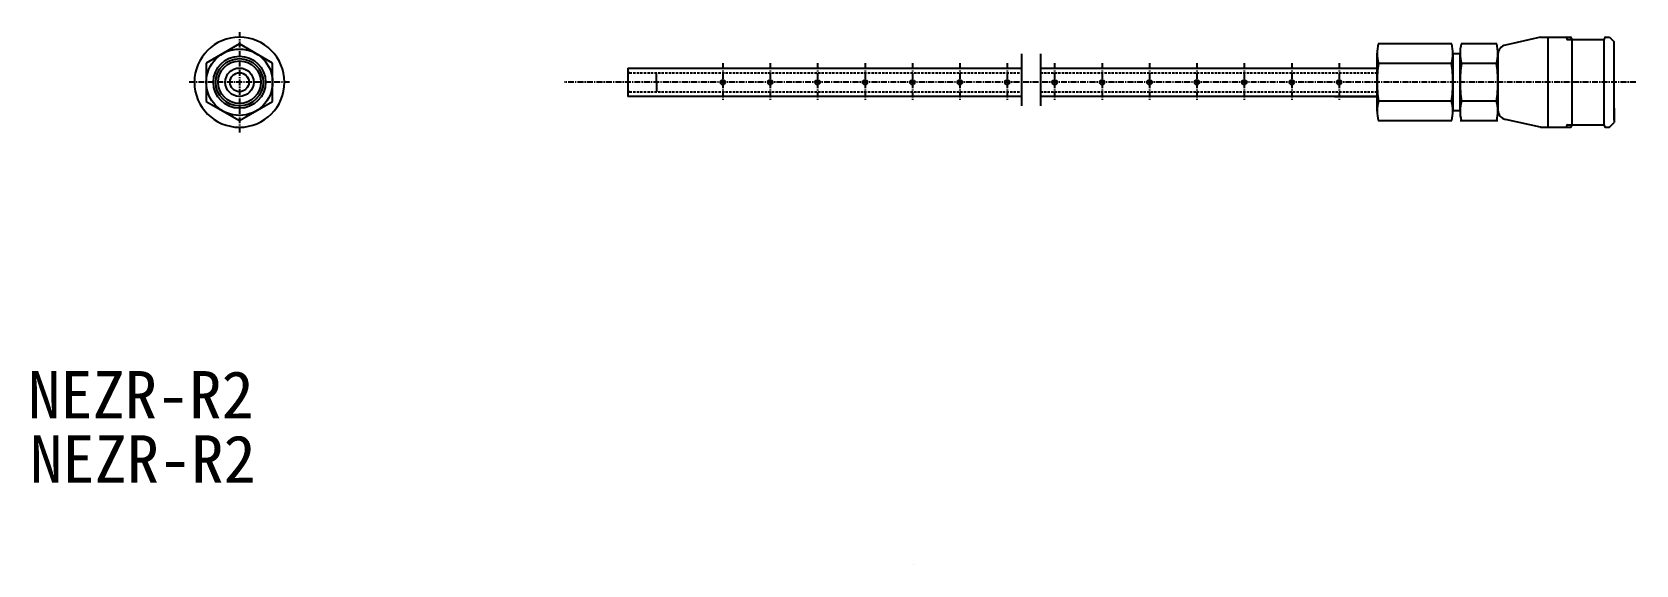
# Model space of a CAD drawing. Extents: x 201 to 540, y -22 to 91.
import ezdxf

# ---------------------------------------------------------------- set-up
doc = ezdxf.new("R2010")
doc.units = 0
doc.linetypes.add('CENTER', pattern=[2, 1.25, -0.25, 0.25, -0.25])
doc.linetypes.add('DASHED', pattern=[0.75, 0.5, -0.25])
doc.layers.get('0').update_dxf_attribs({"linetype": 'CONTINUOUS'})
doc.layers.add('CENTER', color=1, linetype='CENTER')
doc.layers.add('LYR_005', color=5, linetype='CONTINUOUS')

msp = doc.modelspace()

# ---------------------------------------------------------------- linework, layer by layer
at = {"color": 7, "linetype": 'CONTINUOUS'}
for p, q in [((245.18, 88.2), (238.18, 84.16)), ((252.18, 84.16), (245.18, 88.2)), ((500.87, 88.2), (485.39, 88.2)), ((510.37, 88.2), (502.89, 88.2)), ((519.63, 89.61), (512.2, 87.96)), ((519.63, 89.61), (524.93, 89.61)), ((521.13, 89.61), (525.93, 89.61)), ((521.13, 89.61), (521.13, 70.61)), ((525.13, 89.41), (525.13, 89.31)), ((525.13, 89.41), (525.13, 89.31)), ((525.13, 89.41), (525.13, 89.31)), ((525.33, 89.11), (532.95, 89.11)), ((526.13, 89.41), (526.13, 89.31)), ((526.19, 89.17), (526.19, 71.06)), ((526.33, 89.11), (532.95, 89.11)), ((532.93, 89.11), (532.93, 71.11)), ((533.13, 89.41), (533.13, 89.31)), ((533.13, 89.41), (533.13, 89.31)), ((533.33, 89.61), (534.13, 89.61)), ((533.33, 89.61), (534.13, 89.61)), ((534.13, 89.61), (535.13, 88.61)), ((534.13, 89.61), (535.13, 88.61)), ((535.13, 85.61), (535.13, 88.61)), ((535.13, 86.11), (535.13, 88.61)), ((535.13, 86.11), (535.13, 88.61)), ((535.13, 85.61), (535.13, 88.61)), ((410.13, 86.11), (410.13, 75.11)), ((414.13, 86.11), (414.13, 75.11)), ((485.13, 73.99), (485.13, 86.24)), ((485.13, 86.24), (485.13, 84.16)), ((501.13, 73.99), (501.13, 86.24)), ((501.13, 86.24), (501.13, 84.16)), ((502.63, 86.11), (501.13, 86.11)), ((501.13, 86.11), (501.13, 74.11)), ((502.63, 73.99), (502.63, 86.24)), ((502.63, 86.24), (502.63, 84.16)), ((502.63, 74.11), (502.63, 86.11)), ((502.63, 86.11), (502.63, 74.11)), ((510.63, 73.99), (510.63, 86.24)), ((510.63, 86.24), (510.63, 84.16)), ((510.63, 86.11), (510.63, 74.11)), ((510.63, 86.01), (510.63, 74.22)), ((535.13, 72.11), (535.13, 86.11)), ((535.13, 72.11), (535.13, 86.11)), ((238.18, 84.16), (238.18, 76.07)), ((252.18, 76.07), (252.18, 84.16)), ((327.13, 83.11), (410.13, 83.11)), ((327.13, 83.11), (327.13, 77.11)), ((327.13, 82.43), (327.47, 82.11)), ((327.13, 81.8), (327.47, 82.11)), ((333.13, 80.11), (333.13, 82.11)), ((414.13, 83.11), (485.13, 83.11)), ((476.13, 83.11), (485.13, 83.11)), ((500.85, 84.08), (485.41, 84.08)), ((510.35, 84.08), (502.91, 84.08)), ((327.13, 78.43), (327.47, 78.11)), ((327.13, 77.8), (327.47, 78.11)), ((333.13, 80.11), (333.13, 78.11)), ((485.13, 80.11), (485.13, 74.11)), ((238.18, 76.07), (245.18, 72.03)), ((245.18, 72.03), (252.18, 76.07)), ((410.13, 77.11), (327.13, 77.11)), ((485.13, 77.11), (414.13, 77.11)), ((476.13, 77.11), (485.13, 77.11)), ((485.13, 73.99), (485.13, 76.07)), ((485.41, 76.15), (500.85, 76.15)), ((501.13, 73.99), (501.13, 76.07)), ((502.63, 73.99), (502.63, 76.07)), ((502.91, 76.15), (510.35, 76.15)), ((510.63, 73.99), (510.63, 76.07)), ((535.13, 74.61), (535.13, 71.61)), ((535.13, 74.61), (535.13, 71.61)), ((485.39, 72.03), (500.87, 72.03)), ((501.13, 74.11), (502.63, 74.11)), ((502.63, 72.03), (510.63, 72.03)), ((519.63, 70.61), (512.2, 72.27)), ((525.33, 71.11), (532.95, 71.11)), ((526.33, 71.11), (532.95, 71.11)), ((534.13, 70.61), (535.13, 71.61)), ((534.13, 70.61), (535.13, 71.61)), ((535.13, 74.11), (535.13, 71.61)), ((535.13, 74.11), (535.13, 71.61)), ((535.13, 73.61), (535.13, 71.61)), ((535.13, 73.61), (535.13, 71.61)), ((519.63, 70.61), (524.93, 70.61)), ((521.13, 70.61), (525.93, 70.61)), ((525.13, 70.81), (525.13, 70.91)), ((525.13, 70.81), (525.13, 70.91)), ((526.13, 70.81), (526.13, 70.91)), ((533.13, 70.81), (533.13, 70.91)), ((533.13, 70.81), (533.13, 70.91)), ((533.33, 70.61), (534.13, 70.61)), ((533.33, 70.61), (534.13, 70.61))]:
    msp.add_line(p, q, dxfattribs=at)
at = {"color": 3, "linetype": 'DASHED'}
for p, q in [((327.47, 82.11), (410.13, 82.11)), ((414.13, 82.11), (485.13, 82.11)), ((327.47, 78.11), (410.13, 78.11)), ((414.13, 78.11), (485.13, 78.11))]:
    msp.add_line(p, q, dxfattribs=at)
at = {"color": 7, "linetype": 'CONTINUOUS'}
for centre, radius in [((245.18, 80.11), 7), ((245.18, 80.11), 5.5), ((245.18, 80.11), 5), ((245.18, 80.11), 4.5), ((245.18, 80.11), 4.5), ((245.18, 80.11), 3), ((245.18, 80.11), 2), ((347.13, 80.11), 0.5), ((357.13, 80.11), 0.5), ((367.13, 80.11), 0.5), ((377.13, 80.11), 0.5), ((387.13, 80.11), 0.5), ((397.13, 80.11), 0.5), ((407.13, 80.11), 0.5), ((417.13, 80.11), 0.5), ((427.13, 80.11), 0.5), ((437.13, 80.11), 0.5), ((447.13, 80.11), 0.5), ((457.13, 80.11), 0.5), ((467.13, 80.11), 0.5), ((477.13, 80.11), 0.5)]:
    msp.add_circle(centre, radius, dxfattribs=at)
for centre, radius, start, end in [((245.18, 80.11), 9.5, 0, 180), ((493.13, 86.18), 8, 165.3618, 195.1879), ((493.13, 86.18), 8, 344.8121, 14.6382), ((510.63, 86.18), 8, 165.3618, 195.1879), ((502.63, 86.18), 8, 344.8121, 14.6382), ((512.63, 86.01), 2, 102.5288, 180), ((524.93, 89.41), 0.2, 0, 90), ((524.93, 89.41), 0.2, 0, 90), ((525.33, 89.31), 0.2, 180, 270), ((525.93, 89.41), 0.2, 0, 90), ((526.33, 89.31), 0.2, 180, 270), ((532.93, 89.31), 0.2, 270, 0), ((532.93, 89.31), 0.2, 270, 0), ((533.33, 89.41), 0.2, 90, 180), ((533.33, 89.41), 0.2, 90, 180), ((513.46, 80.11), 28.33, 171.9493, 180), ((472.8, 80.11), 28.33, 0, 8.0507), ((530.96, 80.11), 28.33, 171.9493, 180), ((482.3, 80.11), 28.33, 0, 8.0507), ((245.18, 80.11), 9.5, 180, 0), ((513.46, 80.11), 28.33, 180, 188.0507), ((472.8, 80.11), 28.33, 351.9493, 0), ((530.96, 80.11), 28.33, 180, 188.0507), ((482.3, 80.11), 28.33, 351.9493, 0), ((493.13, 74.05), 8, 164.8121, 194.6382), ((493.13, 74.05), 8, 345.3618, 15.1879), ((510.63, 74.05), 8, 164.8121, 194.6382), ((502.63, 74.05), 8, 345.3618, 15.1879), ((512.63, 74.22), 2, 180, 257.4712), ((525.33, 70.91), 0.2, 90, 180), ((525.33, 70.91), 0.2, 90, 180), ((526.33, 70.91), 0.2, 90, 180), ((532.93, 70.91), 0.2, 0, 90), ((532.93, 70.91), 0.2, 0, 90), ((524.93, 70.81), 0.2, 270, 0), ((524.93, 70.81), 0.2, 270, 0), ((525.93, 70.81), 0.2, 270, 0), ((533.33, 70.81), 0.2, 180, 270), ((533.33, 70.81), 0.2, 180, 270)]:
    msp.add_arc(centre, radius, start, end, dxfattribs=at)
at = {"layer": 'CENTER', "color": 1, "linetype": 'CENTER'}
for p, q in [((245.18, 90.7), (245.18, 69.53)), ((347.13, 84.11), (347.13, 76.11)), ((357.13, 84.11), (357.13, 76.11)), ((367.13, 84.11), (367.13, 76.11)), ((377.13, 84.11), (377.13, 76.11)), ((387.13, 84.11), (387.13, 76.11)), ((397.13, 84.11), (397.13, 76.11)), ((407.13, 84.11), (407.13, 76.11)), ((417.13, 84.11), (417.13, 76.11)), ((427.13, 84.11), (427.13, 76.11)), ((437.13, 84.11), (437.13, 76.11)), ((447.13, 84.11), (447.13, 76.11)), ((457.13, 84.11), (457.13, 76.11)), ((467.13, 84.11), (467.13, 76.11)), ((477.13, 84.11), (477.13, 76.11)), ((255.77, 80.11), (234.6, 80.11)), ((539.73, 80.11), (313.65, 80.11))]:
    msp.add_line(p, q, dxfattribs=at)
at = {"layer": 'LYR_005', "linetype": 'CONTINUOUS'}
msp.add_line((387.33, -21.72), (387.33, -21.75), dxfattribs=at)

# ---------------------------------------------------------------- texts
at = {"color": 7, "linetype": 'CONTINUOUS'}
for p in [(200.59, 9.16), (201.01, -4.4)]:
    msp.add_text('NEZR-R2', height=10, dxfattribs=at).set_placement(p)

doc.saveas('drawing.dxf')
